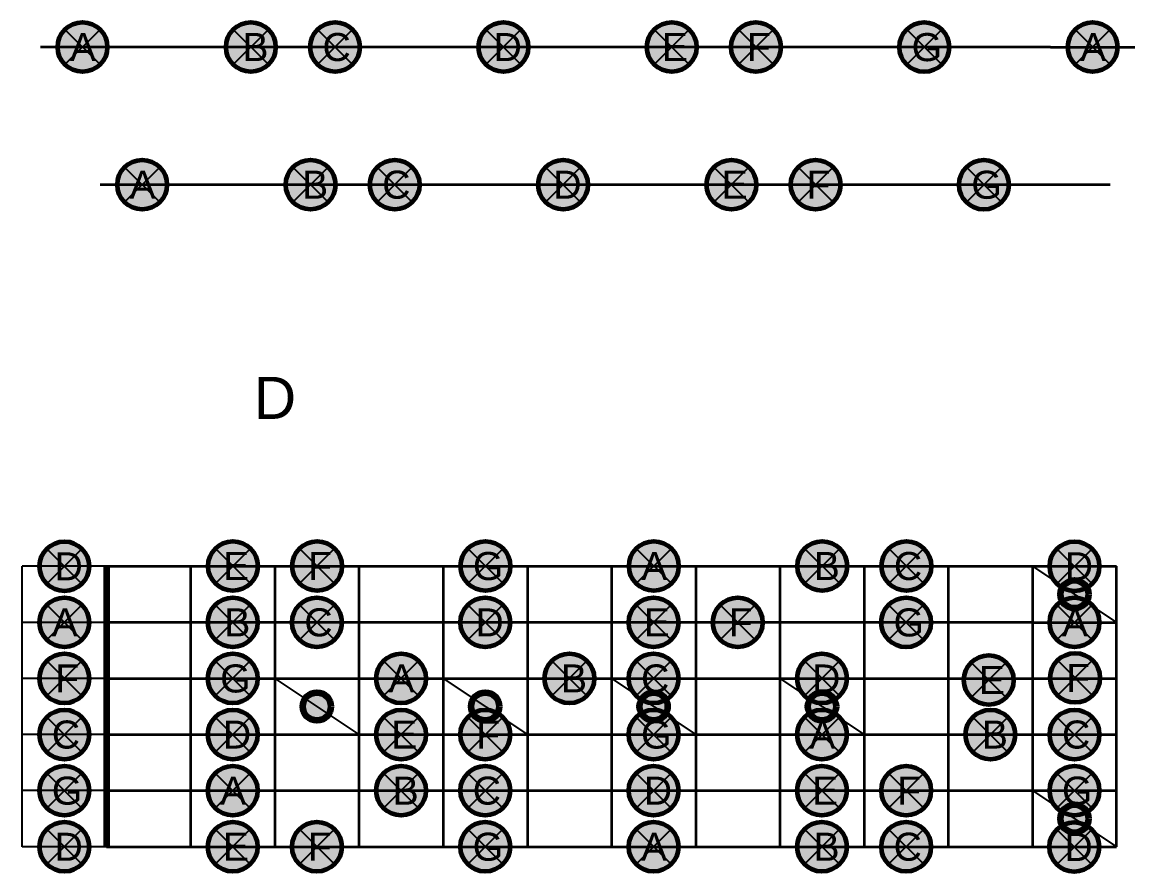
# Model space of a CAD drawing. Header units: inches. Extents: x 25 to 466, y -461 to -164.
# Drawn here: x 31.2 to 110.5, y -262.1 to -201.5 of the extents above; entities that cross this region are included whole.
import ezdxf

# ---------------------------------------------------------------- set-up
doc = ezdxf.new("R2010")
doc.units = ezdxf.units.IN
doc.header["$MEASUREMENT"] = 0
for name, color, linetype, lineweight in [('0th fret', 7, 'Continuous', 120), ('frets', 7, 'Continuous', 35), ('krugovi', 7, 'Continuous', 60), ('linija1mm', 7, 'Continuous', 100)]:
    doc.layers.add(name, color=color, linetype=linetype, lineweight=lineweight)
doc.layers.add('invisible', color=110, linetype='Continuous', plot=False)
doc.styles.get("Standard").update_dxf_attribs({"font": 'arial.ttf'})

msp = doc.modelspace()

# ---------------------------------------------------------------- hatches: boundary and pattern name
at = {"layer": 'frets'}
h = msp.add_hatch(color=255, dxfattribs=at)
h.dxf.hatch_style = 1
edge = h.paths.add_edge_path()
edge.add_arc((35.462, -203.294), 1.768, 0, 360)
h = msp.add_hatch(color=255, dxfattribs=at)
h.dxf.hatch_style = 1
edge = h.paths.add_edge_path()
edge.add_arc((47.462, -203.294), 1.768, 0, 360)
h = msp.add_hatch(color=255, dxfattribs=at)
h.dxf.hatch_style = 1
edge = h.paths.add_edge_path()
edge.add_arc((53.462, -203.294), 1.768, 0, 360)
h = msp.add_hatch(color=255, dxfattribs=at)
h.dxf.hatch_style = 1
edge = h.paths.add_edge_path()
edge.add_arc((65.462, -203.294), 1.768, 0, 360)
h = msp.add_hatch(color=255, dxfattribs=at)
h.dxf.hatch_style = 1
edge = h.paths.add_edge_path()
edge.add_arc((77.462, -203.294), 1.768, 0, 360)
h = msp.add_hatch(color=255, dxfattribs=at)
h.dxf.hatch_style = 1
edge = h.paths.add_edge_path()
edge.add_arc((83.462, -203.294), 1.768, 0, 360)
h = msp.add_hatch(color=255, dxfattribs=at)
h.dxf.hatch_style = 1
edge = h.paths.add_edge_path()
edge.add_arc((95.457, -203.3), 1.768, 0, 360)
h = msp.add_hatch(color=255, dxfattribs=at)
h.dxf.hatch_style = 1
edge = h.paths.add_edge_path()
edge.add_arc((107.462, -203.294), 1.768, 0, 360)
h = msp.add_hatch(color=255, dxfattribs=at)
h.dxf.hatch_style = 1
edge = h.paths.add_edge_path()
edge.add_arc((39.716, -213.109), 1.768, 0, 360)
h = msp.add_hatch(color=255, dxfattribs=at)
h.dxf.hatch_style = 1
edge = h.paths.add_edge_path()
edge.add_arc((51.716, -213.109), 1.768, 0, 360)
h = msp.add_hatch(color=255, dxfattribs=at)
h.dxf.hatch_style = 1
edge = h.paths.add_edge_path()
edge.add_arc((57.716, -213.109), 1.768, 0, 360)
h = msp.add_hatch(color=255, dxfattribs=at)
h.dxf.hatch_style = 1
edge = h.paths.add_edge_path()
edge.add_arc((69.716, -213.109), 1.768, 0, 360)
h = msp.add_hatch(color=255, dxfattribs=at)
h.dxf.hatch_style = 1
edge = h.paths.add_edge_path()
edge.add_arc((81.716, -213.109), 1.768, 0, 360)
h = msp.add_hatch(color=255, dxfattribs=at)
h.dxf.hatch_style = 1
edge = h.paths.add_edge_path()
edge.add_arc((87.716, -213.109), 1.768, 0, 360)
h = msp.add_hatch(color=255, dxfattribs=at)
h.dxf.hatch_style = 1
edge = h.paths.add_edge_path()
edge.add_arc((99.71, -213.114), 1.768, 0, 360)
h = msp.add_hatch(color=255, dxfattribs=at)
h.dxf.hatch_style = 1
edge = h.paths.add_edge_path()
edge.add_arc((34.169, -240.318), 1.768, 0, 360)
h = msp.add_hatch(color=255, dxfattribs=at)
h.dxf.hatch_style = 1
edge = h.paths.add_edge_path()
edge.add_arc((46.185, -240.302), 1.768, 0, 360)
h = msp.add_hatch(color=255, dxfattribs=at)
h.dxf.hatch_style = 1
edge = h.paths.add_edge_path()
edge.add_arc((52.185, -240.302), 1.768, 0, 360)
h = msp.add_hatch(color=255, dxfattribs=at)
h.dxf.hatch_style = 1
edge = h.paths.add_edge_path()
edge.add_arc((64.185, -240.302), 1.768, 0, 360)
h = msp.add_hatch(color=255, dxfattribs=at)
h.dxf.hatch_style = 1
edge = h.paths.add_edge_path()
edge.add_arc((76.185, -240.302), 1.768, 0, 360)
h = msp.add_hatch(color=255, dxfattribs=at)
h.dxf.hatch_style = 1
edge = h.paths.add_edge_path()
edge.add_arc((88.185, -240.302), 1.768, 0, 360)
h = msp.add_hatch(color=255, dxfattribs=at)
h.dxf.hatch_style = 1
edge = h.paths.add_edge_path()
edge.add_arc((94.185, -240.302), 1.768, 0, 360)
h = msp.add_hatch(color=255, dxfattribs=at)
h.dxf.hatch_style = 1
edge = h.paths.add_edge_path()
edge.add_arc((106.169, -240.318), 1.768, 0, 360)
h = msp.add_hatch(color=255, dxfattribs=at)
h.dxf.hatch_style = 1
edge = h.paths.add_edge_path()
edge.add_arc((34.169, -244.318), 1.768, 0, 360)
h = msp.add_hatch(color=255, dxfattribs=at)
h.dxf.hatch_style = 1
edge = h.paths.add_edge_path()
edge.add_arc((46.169, -244.318), 1.768, 0, 360)
h = msp.add_hatch(color=255, dxfattribs=at)
h.dxf.hatch_style = 1
edge = h.paths.add_edge_path()
edge.add_arc((52.169, -244.318), 1.768, 0, 360)
h = msp.add_hatch(color=255, dxfattribs=at)
h.dxf.hatch_style = 1
edge = h.paths.add_edge_path()
edge.add_arc((64.169, -244.318), 1.768, 0, 360)
h = msp.add_hatch(color=255, dxfattribs=at)
h.dxf.hatch_style = 1
edge = h.paths.add_edge_path()
edge.add_arc((76.169, -244.318), 1.768, 0, 360)
h = msp.add_hatch(color=255, dxfattribs=at)
h.dxf.hatch_style = 1
edge = h.paths.add_edge_path()
edge.add_arc((82.169, -244.318), 1.768, 0, 360)
h = msp.add_hatch(color=255, dxfattribs=at)
h.dxf.hatch_style = 1
edge = h.paths.add_edge_path()
edge.add_arc((94.163, -244.324), 1.768, 0, 360)
h = msp.add_hatch(color=255, dxfattribs=at)
h.dxf.hatch_style = 1
edge = h.paths.add_edge_path()
edge.add_arc((106.169, -244.318), 1.768, 0, 360)
h = msp.add_hatch(color=255, dxfattribs=at)
h.dxf.hatch_style = 1
edge = h.paths.add_edge_path()
edge.add_arc((34.169, -248.318), 1.768, 0, 360)
h = msp.add_hatch(color=255, dxfattribs=at)
h.dxf.hatch_style = 1
edge = h.paths.add_edge_path()
edge.add_arc((46.169, -248.318), 1.768, 0, 360)
h = msp.add_hatch(color=255, dxfattribs=at)
h.dxf.hatch_style = 1
edge = h.paths.add_edge_path()
edge.add_arc((58.169, -248.318), 1.768, 0, 360)
h = msp.add_hatch(color=255, dxfattribs=at)
h.dxf.hatch_style = 1
edge = h.paths.add_edge_path()
edge.add_arc((70.169, -248.318), 1.768, 0, 360)
h = msp.add_hatch(color=255, dxfattribs=at)
h.dxf.hatch_style = 1
edge = h.paths.add_edge_path()
edge.add_arc((76.169, -248.318), 1.768, 0, 360)
h = msp.add_hatch(color=255, dxfattribs=at)
h.dxf.hatch_style = 1
edge = h.paths.add_edge_path()
edge.add_arc((88.169, -248.318), 1.768, 0, 360)
h = msp.add_hatch(color=255, dxfattribs=at)
h.dxf.hatch_style = 1
edge = h.paths.add_edge_path()
edge.add_arc((106.211, -248.276), 1.768, 0, 360)
h = msp.add_hatch(color=255, dxfattribs=at)
h.dxf.hatch_style = 1
edge = h.paths.add_edge_path()
edge.add_arc((100.056, -248.431), 1.768, 0, 360)
h = msp.add_hatch(color=255, dxfattribs=at)
h.dxf.hatch_style = 1
edge = h.paths.add_edge_path()
edge.add_arc((34.169, -252.318), 1.768, 0, 360)
h = msp.add_hatch(color=255, dxfattribs=at)
h.dxf.hatch_style = 1
edge = h.paths.add_edge_path()
edge.add_arc((46.169, -252.318), 1.768, 0, 360)
h = msp.add_hatch(color=255, dxfattribs=at)
h.dxf.hatch_style = 1
edge = h.paths.add_edge_path()
edge.add_arc((58.169, -252.318), 1.768, 0, 360)
h = msp.add_hatch(color=255, dxfattribs=at)
h.dxf.hatch_style = 1
edge = h.paths.add_edge_path()
edge.add_arc((64.169, -252.318), 1.768, 0, 360)
h = msp.add_hatch(color=255, dxfattribs=at)
h.dxf.hatch_style = 1
edge = h.paths.add_edge_path()
edge.add_arc((76.169, -252.318), 1.768, 0, 360)
h = msp.add_hatch(color=255, dxfattribs=at)
h.dxf.hatch_style = 1
edge = h.paths.add_edge_path()
edge.add_arc((88.169, -252.318), 1.768, 0, 360)
h = msp.add_hatch(color=255, dxfattribs=at)
h.dxf.hatch_style = 1
edge = h.paths.add_edge_path()
edge.add_arc((100.169, -252.318), 1.768, 0, 360)
h = msp.add_hatch(color=255, dxfattribs=at)
h.dxf.hatch_style = 1
edge = h.paths.add_edge_path()
edge.add_arc((106.169, -252.318), 1.768, 0, 360)
h = msp.add_hatch(color=255, dxfattribs=at)
h.dxf.hatch_style = 1
edge = h.paths.add_edge_path()
edge.add_arc((34.169, -256.318), 1.768, 0, 360)
h = msp.add_hatch(color=255, dxfattribs=at)
h.dxf.hatch_style = 1
edge = h.paths.add_edge_path()
edge.add_arc((46.169, -256.318), 1.768, 0, 360)
h = msp.add_hatch(color=255, dxfattribs=at)
h.dxf.hatch_style = 1
edge = h.paths.add_edge_path()
edge.add_arc((58.169, -256.318), 1.768, 0, 360)
h = msp.add_hatch(color=255, dxfattribs=at)
h.dxf.hatch_style = 1
edge = h.paths.add_edge_path()
edge.add_arc((64.169, -256.318), 1.768, 0, 360)
h = msp.add_hatch(color=255, dxfattribs=at)
h.dxf.hatch_style = 1
edge = h.paths.add_edge_path()
edge.add_arc((76.169, -256.318), 1.768, 0, 360)
h = msp.add_hatch(color=255, dxfattribs=at)
h.dxf.hatch_style = 1
edge = h.paths.add_edge_path()
edge.add_arc((88.169, -256.318), 1.768, 0, 360)
h = msp.add_hatch(color=255, dxfattribs=at)
h.dxf.hatch_style = 1
edge = h.paths.add_edge_path()
edge.add_arc((94.169, -256.318), 1.768, 0, 360)
h = msp.add_hatch(color=255, dxfattribs=at)
h.dxf.hatch_style = 1
edge = h.paths.add_edge_path()
edge.add_arc((106.169, -256.318), 1.768, 0, 360)
h = msp.add_hatch(color=255, dxfattribs=at)
h.dxf.hatch_style = 1
edge = h.paths.add_edge_path()
edge.add_arc((34.169, -260.318), 1.768, 0, 360)
h = msp.add_hatch(color=255, dxfattribs=at)
h.dxf.hatch_style = 1
edge = h.paths.add_edge_path()
edge.add_arc((46.169, -260.318), 1.768, 0, 360)
h = msp.add_hatch(color=255, dxfattribs=at)
h.dxf.hatch_style = 1
edge = h.paths.add_edge_path()
edge.add_arc((52.169, -260.318), 1.768, 0, 360)
h = msp.add_hatch(color=255, dxfattribs=at)
h.dxf.hatch_style = 1
edge = h.paths.add_edge_path()
edge.add_arc((64.169, -260.318), 1.768, 0, 360)
h = msp.add_hatch(color=255, dxfattribs=at)
h.dxf.hatch_style = 1
edge = h.paths.add_edge_path()
edge.add_arc((76.169, -260.318), 1.768, 0, 360)
h = msp.add_hatch(color=255, dxfattribs=at)
h.dxf.hatch_style = 1
edge = h.paths.add_edge_path()
edge.add_arc((88.169, -260.318), 1.768, 0, 360)
h = msp.add_hatch(color=255, dxfattribs=at)
h.dxf.hatch_style = 1
edge = h.paths.add_edge_path()
edge.add_arc((94.169, -260.318), 1.768, 0, 360)
h = msp.add_hatch(color=255, dxfattribs=at)
h.dxf.hatch_style = 1
edge = h.paths.add_edge_path()
edge.add_arc((106.153, -260.334), 1.768, 0, 360)
at = {"layer": 'linija1mm'}
h = msp.add_hatch(color=256, dxfattribs=at)
h.dxf.hatch_style = 1
edge = h.paths.add_edge_path()
edge.add_arc((106.169, -242.318), 1, 0, 360)
h = msp.add_hatch(color=256, dxfattribs=at)
h.dxf.hatch_style = 1
edge = h.paths.add_edge_path()
edge.add_arc((52.169, -250.318), 1, 0, 360)
h = msp.add_hatch(color=256, dxfattribs=at)
h.dxf.hatch_style = 1
edge = h.paths.add_edge_path()
edge.add_arc((64.169, -250.318), 1, 0, 360)
h = msp.add_hatch(color=256, dxfattribs=at)
h.dxf.hatch_style = 1
edge = h.paths.add_edge_path()
edge.add_arc((76.169, -250.318), 1, 0, 360)
h = msp.add_hatch(color=256, dxfattribs=at)
h.dxf.hatch_style = 1
edge = h.paths.add_edge_path()
edge.add_arc((88.169, -250.318), 1, 0, 360)
h = msp.add_hatch(color=256, dxfattribs=at)
h.dxf.hatch_style = 1
edge = h.paths.add_edge_path()
edge.add_arc((106.169, -258.318), 1, 0, 360)

# ---------------------------------------------------------------- linework, layer by layer
for p, q in [((46.212, -202.044), (48.712, -204.544)), ((48.712, -202.044), (46.212, -204.544)), ((50.466, -211.859), (52.966, -214.359)), ((52.966, -211.859), (50.466, -214.359)), ((86.935, -239.052), (89.435, -241.552)), ((89.435, -239.052), (86.935, -241.552)), ((44.919, -243.068), (47.419, -245.568)), ((47.419, -243.068), (44.919, -245.568)), ((68.919, -247.068), (71.419, -249.568)), ((71.419, -247.068), (68.919, -249.568)), ((98.919, -251.068), (101.419, -253.568)), ((101.419, -251.068), (98.919, -253.568)), ((56.919, -255.068), (59.419, -257.568)), ((59.419, -255.068), (56.919, -257.568)), ((86.919, -259.068), (89.419, -261.568)), ((89.419, -259.068), (86.919, -261.568))]:
    msp.add_line(p, q)
at = {"layer": '0th fret'}
msp.add_line((37.169, -240.318), (37.169, -260.318), dxfattribs=at)
at = {"layer": 'frets'}
for p, q in [((38.462, -203.294), (32.462, -203.294)), ((44.462, -203.294), (38.462, -203.294)), ((50.462, -203.294), (44.462, -203.294)), ((56.462, -203.294), (50.462, -203.294)), ((62.462, -203.294), (56.462, -203.294)), ((68.462, -203.294), (62.462, -203.294)), ((74.462, -203.294), (68.462, -203.294)), ((80.462, -203.294), (74.462, -203.294)), ((86.462, -203.294), (80.462, -203.294)), ((92.462, -203.294), (86.462, -203.294)), ((98.462, -203.294), (92.462, -203.294)), ((104.462, -203.294), (98.462, -203.294)), ((104.462, -203.294), (110.462, -203.294)), ((42.716, -213.109), (36.716, -213.109)), ((48.716, -213.109), (42.716, -213.109)), ((54.716, -213.109), (48.716, -213.109)), ((60.716, -213.109), (54.716, -213.109)), ((66.716, -213.109), (60.716, -213.109)), ((72.716, -213.109), (66.716, -213.109)), ((78.716, -213.109), (72.716, -213.109)), ((84.716, -213.109), (78.716, -213.109)), ((90.716, -213.109), (84.716, -213.109)), ((96.716, -213.109), (90.716, -213.109)), ((102.716, -213.109), (96.716, -213.109)), ((108.716, -213.109), (102.716, -213.109)), ((37.169, -240.318), (43.169, -240.318)), ((43.169, -240.318), (49.169, -240.318)), ((43.169, -240.318), (43.169, -260.318)), ((49.169, -240.318), (55.169, -240.318)), ((49.169, -240.318), (49.169, -260.318)), ((55.169, -240.318), (61.169, -240.318)), ((55.169, -240.318), (55.169, -260.318)), ((61.169, -240.318), (67.169, -240.318)), ((61.169, -240.318), (61.169, -260.318)), ((67.169, -240.318), (73.169, -240.318)), ((67.169, -240.318), (67.169, -260.318)), ((73.169, -240.318), (79.169, -240.318)), ((73.169, -240.318), (73.169, -260.318)), ((79.169, -240.318), (85.169, -240.318)), ((79.169, -240.318), (79.169, -260.318)), ((85.169, -240.318), (91.169, -240.318)), ((85.169, -240.318), (85.169, -260.318)), ((91.169, -240.318), (97.169, -240.318)), ((91.169, -240.318), (91.169, -260.318)), ((97.169, -240.318), (103.169, -240.318)), ((97.169, -240.318), (97.169, -260.318)), ((103.169, -240.318), (109.169, -240.318)), ((103.169, -240.318), (103.169, -260.318)), ((109.169, -260.318), (109.169, -240.318)), ((43.169, -244.318), (37.169, -244.318)), ((49.169, -244.318), (43.169, -244.318)), ((55.169, -244.318), (49.169, -244.318)), ((61.169, -244.318), (55.169, -244.318)), ((67.169, -244.318), (61.169, -244.318)), ((73.169, -244.318), (67.169, -244.318)), ((79.169, -244.318), (73.169, -244.318)), ((85.169, -244.318), (79.169, -244.318)), ((91.169, -244.318), (85.169, -244.318)), ((97.169, -244.318), (91.169, -244.318)), ((103.169, -244.318), (97.169, -244.318)), ((103.169, -244.318), (109.169, -244.318)), ((37.169, -248.318), (43.169, -248.318)), ((43.169, -248.318), (49.169, -248.318)), ((49.169, -248.318), (55.169, -248.318)), ((55.169, -248.318), (61.169, -248.318)), ((61.169, -248.318), (67.169, -248.318)), ((67.169, -248.318), (73.169, -248.318)), ((73.169, -248.318), (79.169, -248.318)), ((79.169, -248.318), (85.169, -248.318)), ((85.169, -248.318), (91.169, -248.318)), ((91.169, -248.318), (97.169, -248.318)), ((97.169, -248.318), (103.169, -248.318)), ((103.169, -248.318), (109.169, -248.318)), ((37.169, -252.318), (43.169, -252.318)), ((43.169, -252.318), (49.169, -252.318)), ((49.169, -252.318), (55.169, -252.318)), ((55.169, -252.318), (61.169, -252.318)), ((61.169, -252.318), (67.169, -252.318)), ((67.169, -252.318), (73.169, -252.318)), ((73.169, -252.318), (79.169, -252.318)), ((79.169, -252.318), (85.169, -252.318)), ((85.169, -252.318), (91.169, -252.318)), ((91.169, -252.318), (97.169, -252.318)), ((97.169, -252.318), (103.169, -252.318)), ((103.169, -252.318), (109.169, -252.318)), ((37.169, -256.318), (43.169, -256.318)), ((43.169, -256.318), (49.169, -256.318)), ((49.169, -256.318), (55.169, -256.318)), ((55.169, -256.318), (61.169, -256.318)), ((61.169, -256.318), (67.169, -256.318)), ((67.169, -256.318), (73.169, -256.318)), ((73.169, -256.318), (79.169, -256.318)), ((79.169, -256.318), (85.169, -256.318)), ((85.169, -256.318), (91.169, -256.318)), ((91.169, -256.318), (97.169, -256.318)), ((97.169, -256.318), (103.169, -256.318)), ((103.169, -256.318), (109.169, -256.318)), ((37.169, -260.318), (43.169, -260.318)), ((43.169, -260.318), (49.169, -260.318)), ((49.169, -260.318), (55.169, -260.318)), ((55.169, -260.318), (61.169, -260.318)), ((61.169, -260.318), (67.169, -260.318)), ((67.169, -260.318), (73.169, -260.318)), ((73.169, -260.318), (79.169, -260.318)), ((79.169, -260.318), (85.169, -260.318)), ((85.169, -260.318), (91.169, -260.318)), ((91.169, -260.318), (97.169, -260.318)), ((97.169, -260.318), (103.169, -260.318)), ((103.169, -260.318), (109.169, -260.318))]:
    msp.add_line(p, q, dxfattribs=at)
at = {"layer": 'invisible'}
for p, q in [((34.212, -202.044), (36.712, -204.544)), ((36.712, -202.044), (34.212, -204.544)), ((52.212, -202.044), (54.712, -204.544)), ((54.712, -202.044), (52.212, -204.544)), ((64.212, -202.044), (66.712, -204.544)), ((66.712, -202.044), (64.212, -204.544)), ((76.212, -202.044), (78.712, -204.544)), ((78.712, -202.044), (76.212, -204.544)), ((82.212, -202.044), (84.712, -204.544)), ((84.712, -202.044), (82.212, -204.544)), ((94.207, -202.05), (96.707, -204.55)), ((96.707, -202.05), (94.207, -204.55)), ((106.212, -202.044), (108.712, -204.544)), ((108.712, -202.044), (106.212, -204.544)), ((38.466, -211.859), (40.966, -214.359)), ((40.966, -211.859), (38.466, -214.359)), ((56.466, -211.859), (58.966, -214.359)), ((58.966, -211.859), (56.466, -214.359)), ((68.466, -211.859), (70.966, -214.359)), ((70.966, -211.859), (68.466, -214.359)), ((80.466, -211.859), (82.966, -214.359)), ((82.966, -211.859), (80.466, -214.359)), ((86.466, -211.859), (88.966, -214.359)), ((88.966, -211.859), (86.466, -214.359)), ((98.46, -211.864), (100.96, -214.364)), ((100.96, -211.864), (98.46, -214.364)), ((32.919, -239.068), (35.419, -241.568)), ((35.419, -239.068), (32.919, -241.568)), ((44.935, -239.052), (47.435, -241.552)), ((47.435, -239.052), (44.935, -241.552)), ((50.935, -239.052), (53.435, -241.552)), ((53.435, -239.052), (50.935, -241.552)), ((62.935, -239.052), (65.435, -241.552)), ((65.435, -239.052), (62.935, -241.552)), ((74.935, -239.052), (77.435, -241.552)), ((77.435, -239.052), (74.935, -241.552)), ((92.935, -239.052), (95.435, -241.552)), ((95.435, -239.052), (92.935, -241.552)), ((104.919, -239.068), (107.419, -241.568)), ((107.419, -239.068), (104.919, -241.568)), ((37.169, -240.318), (31.169, -240.318)), ((31.169, -260.318), (31.169, -240.318)), ((103.169, -240.318), (109.169, -244.318)), ((32.919, -243.068), (35.419, -245.568)), ((35.419, -243.068), (32.919, -245.568)), ((50.919, -243.068), (53.419, -245.568)), ((53.419, -243.068), (50.919, -245.568)), ((62.919, -243.068), (65.419, -245.568)), ((65.419, -243.068), (62.919, -245.568)), ((74.919, -243.068), (77.419, -245.568)), ((77.419, -243.068), (74.919, -245.568)), ((80.919, -243.068), (83.419, -245.568)), ((83.419, -243.068), (80.919, -245.568)), ((92.913, -243.074), (95.413, -245.574)), ((95.413, -243.074), (92.913, -245.574)), ((104.919, -243.068), (107.419, -245.568)), ((107.419, -243.068), (104.919, -245.568)), ((37.169, -244.318), (31.169, -244.318)), ((32.919, -247.068), (35.419, -249.568)), ((35.419, -247.068), (32.919, -249.568)), ((44.919, -247.068), (47.419, -249.568)), ((47.419, -247.068), (44.919, -249.568)), ((56.919, -247.068), (59.419, -249.568)), ((59.419, -247.068), (56.919, -249.568)), ((74.919, -247.068), (77.419, -249.568)), ((77.419, -247.068), (74.919, -249.568)), ((86.919, -247.068), (89.419, -249.568)), ((89.419, -247.068), (86.919, -249.568)), ((98.806, -247.181), (101.306, -249.681)), ((101.306, -247.181), (98.806, -249.681)), ((104.961, -247.026), (107.461, -249.526)), ((107.461, -247.026), (104.961, -249.526)), ((37.169, -248.318), (31.169, -248.318)), ((49.169, -248.318), (55.169, -252.318)), ((61.169, -248.318), (67.169, -252.318)), ((73.169, -248.318), (79.169, -252.318)), ((85.169, -248.318), (91.169, -252.318)), ((32.919, -251.068), (35.419, -253.568)), ((35.419, -251.068), (32.919, -253.568)), ((44.919, -251.068), (47.419, -253.568)), ((47.419, -251.068), (44.919, -253.568)), ((56.919, -251.068), (59.419, -253.568)), ((59.419, -251.068), (56.919, -253.568)), ((62.919, -251.068), (65.419, -253.568)), ((65.419, -251.068), (62.919, -253.568)), ((74.919, -251.068), (77.419, -253.568)), ((77.419, -251.068), (74.919, -253.568)), ((86.919, -251.068), (89.419, -253.568)), ((89.419, -251.068), (86.919, -253.568)), ((104.919, -251.068), (107.419, -253.568)), ((107.419, -251.068), (104.919, -253.568)), ((37.169, -252.318), (31.169, -252.318)), ((32.919, -255.068), (35.419, -257.568)), ((35.419, -255.068), (32.919, -257.568)), ((44.919, -255.068), (47.419, -257.568)), ((47.419, -255.068), (44.919, -257.568)), ((62.919, -255.068), (65.419, -257.568)), ((65.419, -255.068), (62.919, -257.568)), ((74.919, -255.068), (77.419, -257.568)), ((77.419, -255.068), (74.919, -257.568)), ((86.919, -255.068), (89.419, -257.568)), ((89.419, -255.068), (86.919, -257.568)), ((92.919, -255.068), (95.419, -257.568)), ((95.419, -255.068), (92.919, -257.568)), ((104.919, -255.068), (107.419, -257.568)), ((107.419, -255.068), (104.919, -257.568)), ((37.169, -256.318), (31.169, -256.318)), ((103.169, -256.318), (109.169, -260.318)), ((32.919, -259.068), (35.419, -261.568)), ((35.419, -259.068), (32.919, -261.568)), ((44.919, -259.068), (47.419, -261.568)), ((47.419, -259.068), (44.919, -261.568)), ((50.919, -259.068), (53.419, -261.568)), ((53.419, -259.068), (50.919, -261.568)), ((62.919, -259.068), (65.419, -261.568)), ((65.419, -259.068), (62.919, -261.568)), ((74.919, -259.068), (77.419, -261.568)), ((77.419, -259.068), (74.919, -261.568)), ((92.919, -259.068), (95.419, -261.568)), ((95.419, -259.068), (92.919, -261.568)), ((104.903, -259.084), (107.403, -261.584)), ((107.403, -259.084), (104.903, -261.584)), ((37.169, -260.318), (31.169, -260.318))]:
    msp.add_line(p, q, dxfattribs=at)
at = {"layer": 'krugovi'}
for centre in [(35.462, -203.294), (47.462, -203.294), (53.462, -203.294), (65.462, -203.294), (77.462, -203.294), (83.462, -203.294), (95.457, -203.3), (107.462, -203.294), (39.716, -213.109), (51.716, -213.109), (57.716, -213.109), (69.716, -213.109), (81.716, -213.109), (87.716, -213.109), (99.71, -213.114), (34.169, -240.318), (46.185, -240.302), (52.185, -240.302), (64.185, -240.302), (76.185, -240.302), (88.185, -240.302), (94.185, -240.302), (106.169, -240.318), (34.169, -244.318), (46.169, -244.318), (52.169, -244.318), (64.169, -244.318), (76.169, -244.318), (82.169, -244.318), (94.163, -244.324), (106.169, -244.318), (34.169, -248.318), (46.169, -248.318), (58.169, -248.318), (70.169, -248.318), (76.169, -248.318), (88.169, -248.318), (106.211, -248.276), (100.056, -248.431), (34.169, -252.318), (46.169, -252.318), (58.169, -252.318), (64.169, -252.318), (76.169, -252.318), (88.169, -252.318), (100.169, -252.318), (106.169, -252.318), (34.169, -256.318), (46.169, -256.318), (58.169, -256.318), (64.169, -256.318), (76.169, -256.318), (88.169, -256.318), (94.169, -256.318), (106.169, -256.318), (34.169, -260.318), (46.169, -260.318), (52.169, -260.318), (64.169, -260.318), (76.169, -260.318), (88.169, -260.318), (94.169, -260.318), (106.153, -260.334)]:
    msp.add_circle(centre, 1.768, dxfattribs=at)
at = {"layer": 'linija1mm'}
for centre in [(106.169, -242.318), (52.169, -250.318), (64.169, -250.318), (76.169, -250.318), (88.169, -250.318), (106.169, -258.318)]:
    msp.add_circle(centre, 1, dxfattribs=at)

# ---------------------------------------------------------------- texts
at = {"attachment_point": 1}
for s, width, insert, char_height in [('A', 2.5, (34.566, -202.294), 2), ('B', 2.5, (46.855, -202.294), 2), ('C', 2.5, (52.566, -202.294), 2), ('D', 2, (64.763, -202.294), 2), ('E', 2.5, (76.754, -202.294), 2), ('F', 2.5, (82.812, -202.294), 2), ('G', 2.5, (94.56, -202.3), 2), ('A', 2.5, (106.566, -202.294), 2), ('A', 2.5, (38.819, -212.109), 2), ('B', 2.5, (51.109, -212.109), 2), ('C', 2.5, (56.819, -212.109), 2), ('D', 2, (69.017, -212.109), 2), ('E', 2.5, (81.008, -212.109), 2), ('F', 2.5, (87.066, -212.109), 2), ('G', 2.5, (98.814, -212.114), 2), ('D', 2.5, (47.666, -226.811), 3), ('D', 2, (33.47, -239.318), 2), ('E', 2.5, (45.477, -239.302), 2), ('F', 2.5, (51.535, -239.302), 2), ('G', 2.5, (63.289, -239.302), 2), ('A', 2.5, (75.289, -239.302), 2), ('B', 2.5, (87.578, -239.302), 2), ('C', 2.5, (93.289, -239.302), 2), ('D', 2, (105.47, -239.318), 2), ('A', 2.5, (33.272, -243.318), 2), ('B', 2.5, (45.562, -243.318), 2), ('C', 2.5, (51.272, -243.318), 2), ('D', 2, (63.47, -243.318), 2), ('E', 2.5, (75.461, -243.318), 2), ('F', 2.5, (81.519, -243.318), 2), ('G', 2.5, (93.267, -243.323), 2), ('A', 2.5, (105.272, -243.318), 2), ('F', 2.5, (33.519, -247.318), 2), ('G', 2.5, (45.272, -247.318), 2), ('A', 2.5, (57.272, -247.318), 2), ('B', 2.5, (69.562, -247.318), 2), ('C', 2.5, (75.272, -247.318), 2), ('D', 2, (87.47, -247.318), 2), ('F', 2.5, (105.561, -247.276), 2), ('E', 2.5, (99.348, -247.431), 2), ('C', 2.5, (33.272, -251.318), 2), ('D', 2, (45.47, -251.318), 2), ('E', 2.5, (57.461, -251.318), 2), ('F', 2.5, (63.519, -251.318), 2), ('G', 2.5, (75.272, -251.318), 2), ('A', 2.5, (87.272, -251.318), 2), ('B', 2.5, (99.562, -251.318), 2), ('C', 2.5, (105.272, -251.318), 2), ('G', 2.5, (33.272, -255.318), 2), ('A', 2.5, (45.272, -255.318), 2), ('B', 2.5, (57.562, -255.318), 2), ('C', 2.5, (63.272, -255.318), 2), ('D', 2, (75.47, -255.318), 2), ('E', 2.5, (87.461, -255.318), 2), ('F', 2.5, (93.519, -255.318), 2), ('G', 2.5, (105.272, -255.318), 2), ('G', 2.5, (63.272, -259.318), 2), ('C', 2.5, (93.272, -259.318), 2), ('D', 2, (33.47, -259.318), 2), ('E', 2.5, (45.461, -259.318), 2), ('F', 2.5, (51.519, -259.318), 2), ('A', 2.5, (75.272, -259.318), 2), ('B', 2.5, (87.562, -259.318), 2), ('D', 2, (105.454, -259.334), 2)]:
    msp.add_mtext_dynamic_manual_height_columns(s, width=width, gutter_width=1, heights=[0], dxfattribs=dict(at, insert=insert, char_height=char_height))

doc.saveas('drawing.dxf')
